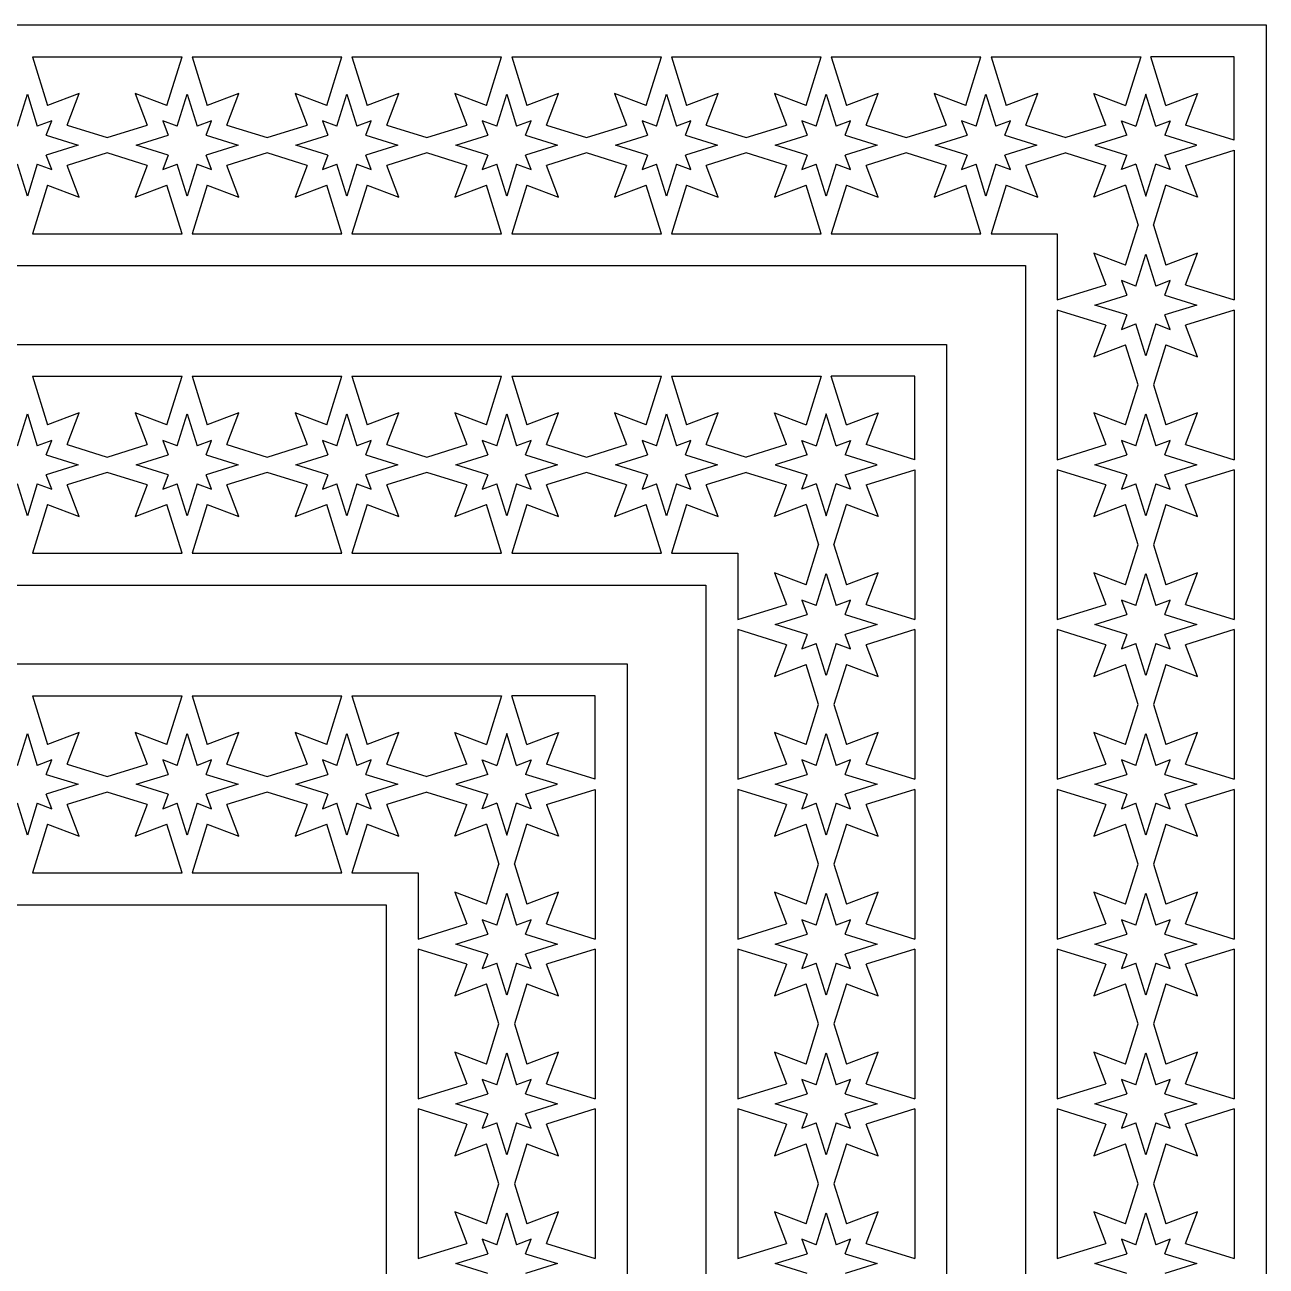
# Model space of a CAD drawing. Extents: x -8 to 147, y 554 to 709.
# Drawn here: x 69.7 to 147.4, y 631.3 to 709 of the extents above; entities that cross this region are included whole.
import ezdxf

# ---------------------------------------------------------------- set-up
doc = ezdxf.new("R2010")
doc.units = 0
doc.layers.get('0').update_dxf_attribs({"linetype": 'CONTINUOUS'})

msp = doc.modelspace()

# ---------------------------------------------------------------- linework, layer by layer
for p, q in [((-7.668801, 709.025433), (147.403357, 709.025433)), ((147.403352, 709.025433), (147.403357, 553.953285)), ((70.183435, 707.025433), (79.551121, 707.025433)), ((70.183435, 707.025433), (71.130433, 703.984019)), ((78.604123, 703.984019), (79.551121, 707.025433)), ((80.183435, 707.025433), (89.551121, 707.025434)), ((80.183435, 707.025433), (81.130433, 703.984019)), ((88.604123, 703.984019), (89.551121, 707.025434)), ((90.183435, 707.025434), (91.130433, 703.984019)), ((90.183435, 707.025434), (99.551121, 707.025434)), ((98.604123, 703.984019), (99.551121, 707.025434)), ((100.183435, 707.025433), (109.551121, 707.025433)), ((100.183435, 707.025433), (101.130433, 703.984019)), ((108.604123, 703.984019), (109.551121, 707.025433)), ((110.183435, 707.025433), (119.551121, 707.025433)), ((110.183435, 707.025433), (111.130433, 703.984019)), ((118.604123, 703.984019), (119.551121, 707.025433)), ((120.183435, 707.025433), (129.551121, 707.025434)), ((120.183435, 707.025433), (121.130433, 703.984019)), ((128.604123, 703.984019), (129.551121, 707.025434)), ((130.183435, 707.025434), (139.551121, 707.025434)), ((130.183435, 707.025434), (131.130433, 703.984019)), ((139.551121, 707.025433), (138.604123, 703.984019)), ((141.130433, 703.984019), (140.183435, 707.025433)), ((145.403353, 707.025433), (140.183435, 707.025433)), ((145.403353, 701.805516), (145.403353, 707.025433)), ((73.112979, 704.73506), (71.130433, 703.984019)), ((72.361938, 702.752514), (73.112979, 704.73506)), ((76.621577, 704.73506), (77.372618, 702.752514)), ((78.604123, 703.984019), (76.621577, 704.73506)), ((83.112979, 704.73506), (81.130433, 703.984019)), ((82.361938, 702.752514), (83.112979, 704.73506)), ((86.621577, 704.73506), (87.372618, 702.752514)), ((88.604123, 703.984019), (86.621577, 704.73506)), ((93.112979, 704.73506), (91.130433, 703.984019)), ((92.361938, 702.752514), (93.112979, 704.73506)), ((96.621577, 704.73506), (97.372618, 702.752514)), ((98.604123, 703.984019), (96.621577, 704.73506)), ((103.112979, 704.73506), (101.130433, 703.984019)), ((102.361938, 702.752514), (103.112979, 704.73506)), ((106.621577, 704.73506), (107.372618, 702.752514)), ((108.604123, 703.984019), (106.621577, 704.73506)), ((113.112979, 704.73506), (111.130433, 703.984019)), ((112.361938, 702.752514), (113.112979, 704.73506)), ((118.604123, 703.984019), (116.621577, 704.73506)), ((116.621577, 704.73506), (117.372618, 702.752514)), ((123.112979, 704.73506), (121.130433, 703.984019)), ((122.361938, 702.752514), (123.112979, 704.73506)), ((126.621577, 704.73506), (127.372618, 702.752514)), ((128.604123, 703.984019), (126.621577, 704.73506)), ((133.112979, 704.73506), (131.130433, 703.984019)), ((132.361938, 702.752514), (133.112979, 704.73506)), ((137.372618, 702.752514), (136.621577, 704.73506)), ((136.621577, 704.73506), (138.604123, 703.984019)), ((141.130433, 703.984019), (143.112979, 704.73506)), ((143.112979, 704.73506), (142.361938, 702.752514)), ((69.243141, 702.672592), (69.867278, 704.677094)), ((69.867278, 704.677094), (70.491415, 702.672592)), ((79.243141, 702.672592), (79.867278, 704.677094)), ((79.867278, 704.677094), (80.491415, 702.672592)), ((89.243141, 702.672592), (89.867278, 704.677094)), ((89.867278, 704.677094), (90.491415, 702.672592)), ((99.243141, 702.672592), (99.867278, 704.677094)), ((99.867278, 704.677094), (100.491415, 702.672592)), ((109.243141, 702.672592), (109.867278, 704.677094)), ((109.867278, 704.677094), (110.491415, 702.672592)), ((119.243141, 702.672592), (119.867278, 704.677094)), ((119.867278, 704.677094), (120.491415, 702.672592)), ((129.243141, 702.672592), (129.867278, 704.677094)), ((129.867278, 704.677094), (130.491415, 702.672592)), ((139.867278, 704.677094), (139.243141, 702.672592)), ((140.491415, 702.672592), (139.867278, 704.677094)), ((71.39148, 703.013561), (70.491415, 702.672592)), ((71.050512, 702.113496), (71.39148, 703.013561)), ((72.361938, 702.752514), (74.867278, 701.972432)), ((74.867278, 701.972432), (77.372618, 702.752514)), ((79.243141, 702.672592), (78.343076, 703.013561)), ((78.343076, 703.013561), (78.684045, 702.113496)), ((81.39148, 703.013561), (80.491415, 702.672592)), ((81.050512, 702.113496), (81.39148, 703.013561)), ((82.361938, 702.752514), (84.867278, 701.972432)), ((84.867278, 701.972432), (87.372618, 702.752514)), ((89.243141, 702.672592), (88.343076, 703.013561)), ((88.343076, 703.013561), (88.684045, 702.113496)), ((91.39148, 703.013561), (90.491415, 702.672592)), ((91.050512, 702.113496), (91.39148, 703.013561)), ((92.361938, 702.752514), (94.867278, 701.972432)), ((94.867278, 701.972432), (97.372618, 702.752514)), ((98.343076, 703.013561), (98.684045, 702.113496)), ((99.243141, 702.672592), (98.343076, 703.013561)), ((101.39148, 703.013561), (100.491415, 702.672592)), ((101.050512, 702.113496), (101.39148, 703.013561)), ((102.361938, 702.752514), (104.867278, 701.972432)), ((104.867278, 701.972432), (107.372618, 702.752514)), ((109.243141, 702.672592), (108.343076, 703.013561)), ((108.343076, 703.013561), (108.684045, 702.113496)), ((111.39148, 703.013561), (110.491415, 702.672592)), ((111.050512, 702.113496), (111.39148, 703.013561)), ((112.361938, 702.752514), (114.867278, 701.972432)), ((114.867278, 701.972432), (117.372618, 702.752514)), ((118.343076, 703.013561), (118.684045, 702.113496)), ((119.243141, 702.672592), (118.343076, 703.013561)), ((121.39148, 703.013561), (120.491415, 702.672592)), ((121.050512, 702.113496), (121.39148, 703.013561)), ((122.361938, 702.752514), (124.867278, 701.972432)), ((124.867278, 701.972432), (127.372618, 702.752514)), ((128.343076, 703.013561), (128.684045, 702.113496)), ((129.243141, 702.672592), (128.343076, 703.013561)), ((131.39148, 703.013561), (130.491415, 702.672592)), ((131.050512, 702.113496), (131.39148, 703.013561)), ((132.361938, 702.752514), (134.867278, 701.972432)), ((137.372618, 702.752514), (134.867278, 701.972432)), ((138.684045, 702.113496), (138.343076, 703.013561)), ((138.343076, 703.013561), (139.243141, 702.672592)), ((140.491415, 702.672592), (141.39148, 703.013561)), ((141.39148, 703.013561), (141.050512, 702.113496)), ((145.403353, 701.805516), (142.361938, 702.752514)), ((71.050512, 702.113496), (73.055013, 701.489359)), ((76.679543, 701.489359), (78.684045, 702.113496)), ((81.050512, 702.113496), (83.055013, 701.489359)), ((86.679543, 701.489359), (88.684045, 702.113496)), ((91.050512, 702.113496), (93.055013, 701.489359)), ((96.679543, 701.489359), (98.684045, 702.113496)), ((101.050512, 702.113496), (103.055013, 701.489359)), ((106.679543, 701.489359), (108.684045, 702.113496)), ((111.050512, 702.113496), (113.055013, 701.489359)), ((116.679543, 701.489359), (118.684045, 702.113496)), ((121.050512, 702.113496), (123.055013, 701.489359)), ((126.679543, 701.489359), (128.684045, 702.113496)), ((131.050512, 702.113496), (133.055013, 701.489359)), ((138.684045, 702.113496), (136.679543, 701.489359)), ((143.055013, 701.489359), (141.050512, 702.113496)), ((73.055013, 701.489359), (71.050512, 700.865222)), ((71.39148, 699.965157), (71.050512, 700.865222)), ((74.867278, 701.006286), (72.361938, 700.226204)), ((77.372618, 700.226204), (74.867278, 701.006286)), ((78.684045, 700.865222), (76.679543, 701.489359)), ((78.684045, 700.865222), (78.343076, 699.965157)), ((83.055013, 701.489359), (81.050512, 700.865222)), ((81.39148, 699.965157), (81.050512, 700.865222)), ((84.867278, 701.006286), (82.361938, 700.226204)), ((87.372618, 700.226204), (84.867278, 701.006286)), ((88.684045, 700.865222), (86.679543, 701.489359)), ((88.684045, 700.865222), (88.343076, 699.965157)), ((93.055013, 701.489359), (91.050512, 700.865222)), ((91.39148, 699.965157), (91.050512, 700.865222)), ((94.867278, 701.006286), (92.361938, 700.226204)), ((97.372618, 700.226204), (94.867278, 701.006286)), ((98.684045, 700.865222), (96.679543, 701.489359)), ((98.684045, 700.865222), (98.343076, 699.965157)), ((103.055013, 701.489359), (101.050512, 700.865222)), ((101.39148, 699.965157), (101.050512, 700.865222)), ((104.867278, 701.006286), (102.361938, 700.226204)), ((107.372618, 700.226204), (104.867278, 701.006286)), ((108.684045, 700.865222), (106.679543, 701.489359)), ((108.684045, 700.865222), (108.343076, 699.965157)), ((113.055013, 701.489359), (111.050512, 700.865222)), ((111.39148, 699.965157), (111.050512, 700.865222)), ((114.867278, 701.006286), (112.361938, 700.226204)), ((117.372618, 700.226204), (114.867278, 701.006286)), ((118.684045, 700.865222), (116.679543, 701.489359)), ((118.684045, 700.865222), (118.343076, 699.965157)), ((123.055013, 701.489359), (121.050512, 700.865222)), ((121.39148, 699.965157), (121.050512, 700.865222)), ((124.867278, 701.006286), (122.361938, 700.226204)), ((127.372618, 700.226204), (124.867278, 701.006286)), ((128.684045, 700.865222), (126.679543, 701.489359)), ((128.684045, 700.865222), (128.343076, 699.965157)), ((133.055013, 701.489359), (131.050512, 700.865222)), ((131.39148, 699.965157), (131.050512, 700.865222)), ((134.867278, 701.006286), (132.361938, 700.226204)), ((134.867278, 701.006286), (137.372618, 700.226204)), ((136.679543, 701.489359), (138.684045, 700.865222)), ((138.343076, 699.965157), (138.684045, 700.865222)), ((141.050512, 700.865222), (143.055013, 701.489359)), ((141.050512, 700.865222), (141.39148, 699.965157)), ((142.361938, 700.226204), (145.403353, 701.173202)), ((145.403352, 701.173202), (145.403352, 691.805516)), ((69.867278, 698.301624), (69.243141, 700.306125)), ((70.491415, 700.306125), (69.867278, 698.301624)), ((70.491415, 700.306125), (71.39148, 699.965157)), ((73.112979, 698.243658), (72.361938, 700.226204)), ((77.372618, 700.226204), (76.621577, 698.243658)), ((78.343076, 699.965157), (79.243141, 700.306125)), ((79.867278, 698.301624), (79.243141, 700.306125)), ((80.491415, 700.306125), (79.867278, 698.301624)), ((80.491415, 700.306125), (81.39148, 699.965157)), ((83.112979, 698.243658), (82.361938, 700.226204)), ((87.372618, 700.226204), (86.621577, 698.243658)), ((88.343076, 699.965157), (89.243141, 700.306125)), ((89.867278, 698.301624), (89.243141, 700.306125)), ((90.491415, 700.306125), (89.867278, 698.301624)), ((90.491415, 700.306125), (91.39148, 699.965157)), ((93.112979, 698.243658), (92.361938, 700.226204)), ((97.372618, 700.226204), (96.621577, 698.243658)), ((98.343076, 699.965157), (99.243141, 700.306125)), ((99.867278, 698.301624), (99.243141, 700.306125)), ((100.491415, 700.306125), (99.867278, 698.301624)), ((100.491415, 700.306125), (101.39148, 699.965157)), ((103.112979, 698.243658), (102.361938, 700.226204)), ((107.372618, 700.226204), (106.621577, 698.243658)), ((108.343076, 699.965157), (109.243141, 700.306125)), ((109.867278, 698.301624), (109.243141, 700.306125)), ((110.491415, 700.306125), (109.867278, 698.301624)), ((110.491415, 700.306125), (111.39148, 699.965157)), ((113.112979, 698.243658), (112.361938, 700.226204)), ((117.372618, 700.226204), (116.621577, 698.243658)), ((118.343076, 699.965157), (119.243141, 700.306125)), ((119.867278, 698.301624), (119.243141, 700.306125)), ((120.491415, 700.306125), (119.867278, 698.301624)), ((120.491415, 700.306125), (121.39148, 699.965157)), ((123.112979, 698.243658), (122.361938, 700.226204)), ((127.372618, 700.226204), (126.621577, 698.243658)), ((128.343076, 699.965157), (129.243141, 700.306125)), ((129.867278, 698.301624), (129.243141, 700.306125)), ((130.491415, 700.306125), (129.867278, 698.301624)), ((130.491415, 700.306125), (131.39148, 699.965157)), ((133.112979, 698.243658), (132.361938, 700.226204)), ((136.621577, 698.243658), (137.372618, 700.226204)), ((139.243141, 700.306125), (138.343076, 699.965157)), ((139.243141, 700.306125), (139.867278, 698.301624)), ((139.867278, 698.301624), (140.491415, 700.306125)), ((141.39148, 699.965157), (140.491415, 700.306125)), ((142.361938, 700.226204), (143.112979, 698.243658)), ((71.130433, 698.994699), (70.183435, 695.953285)), ((71.130433, 698.994699), (73.112979, 698.243658)), ((76.621577, 698.243658), (78.604123, 698.994699)), ((79.551121, 695.953286), (78.604123, 698.994699)), ((81.130433, 698.994699), (80.183435, 695.953286)), ((81.130433, 698.994699), (83.112979, 698.243658)), ((86.621577, 698.243658), (88.604123, 698.994699)), ((89.551121, 695.953286), (88.604123, 698.994699)), ((91.130433, 698.994699), (90.183436, 695.953286)), ((91.130433, 698.994699), (93.112979, 698.243658)), ((96.621577, 698.243658), (98.604123, 698.994699)), ((99.55112, 695.953286), (98.604123, 698.994699)), ((101.130433, 698.994699), (100.183435, 695.953285)), ((101.130433, 698.994699), (103.112979, 698.243658)), ((106.621577, 698.243658), (108.604123, 698.994699)), ((109.551121, 695.953285), (108.604123, 698.994699)), ((111.130433, 698.994699), (110.183435, 695.953285)), ((111.130433, 698.994699), (113.112979, 698.243658)), ((116.621577, 698.243658), (118.604123, 698.994699)), ((119.551121, 695.953286), (118.604123, 698.994699)), ((121.130433, 698.994699), (120.183435, 695.953286)), ((121.130433, 698.994699), (123.112979, 698.243658)), ((126.621577, 698.243658), (128.604123, 698.994699)), ((129.551121, 695.953286), (128.604123, 698.994699)), ((131.130433, 698.994699), (130.183435, 695.953286)), ((131.130433, 698.994699), (133.112979, 698.243658)), ((138.604123, 698.994699), (136.621577, 698.243658)), ((138.604123, 698.994699), (139.384205, 696.489359)), ((140.350351, 696.489359), (141.130433, 698.994699)), ((143.112979, 698.243658), (141.130433, 698.994699)), ((138.604123, 693.984019), (139.384205, 696.489359)), ((140.350351, 696.489359), (141.130433, 693.984019)), ((70.183435, 695.953285), (79.551121, 695.953286)), ((80.183435, 695.953286), (89.551121, 695.953286)), ((90.183436, 695.953286), (99.55112, 695.953286)), ((100.183435, 695.953285), (109.551121, 695.953285)), ((110.183435, 695.953285), (119.551121, 695.953286)), ((120.183435, 695.953286), (129.551121, 695.953286)), ((130.183436, 695.953286), (134.331205, 695.953286)), ((134.331204, 695.953286), (134.331205, 691.805516)), ((138.604123, 693.984019), (136.621577, 694.73506)), ((136.621577, 694.73506), (137.372618, 692.752514)), ((139.243141, 692.672592), (139.867278, 694.677094)), ((139.867278, 694.677094), (140.491415, 692.672592)), ((143.112979, 694.73506), (141.130433, 693.984019)), ((142.361938, 692.752514), (143.112979, 694.73506)), ((7.403347, 693.953285), (132.331209, 693.953285)), ((132.331205, 693.953285), (132.331209, 569.025432)), ((134.331205, 691.805516), (137.372618, 692.752514)), ((138.343076, 693.013561), (138.684045, 692.113496)), ((139.243141, 692.672592), (138.343076, 693.013561)), ((141.39148, 693.013561), (140.491415, 692.672592)), ((141.050512, 692.113496), (141.39148, 693.013561)), ((142.361938, 692.752514), (145.403352, 691.805516)), ((136.679543, 691.489359), (138.684045, 692.113496)), ((138.684045, 690.865222), (136.679543, 691.489359)), ((141.050512, 692.113496), (143.055013, 691.489359)), ((143.055013, 691.489359), (141.050512, 690.865222)), ((134.331205, 691.173202), (134.331205, 681.805516)), ((137.372618, 690.226204), (134.331205, 691.173202)), ((138.684045, 690.865222), (138.343076, 689.965157)), ((141.39148, 689.965157), (141.050512, 690.865222)), ((145.403353, 691.173202), (142.361938, 690.226204)), ((145.403353, 691.173202), (145.403353, 681.805516)), ((137.372618, 690.226204), (136.621577, 688.243658)), ((138.343076, 689.965157), (139.243141, 690.306125)), ((139.867278, 688.301624), (139.243141, 690.306125)), ((140.491415, 690.306125), (139.867278, 688.301624)), ((140.491415, 690.306125), (141.39148, 689.965157)), ((143.112979, 688.243658), (142.361938, 690.226204)), ((12.331199, 689.025433), (127.403358, 689.025433)), ((127.403358, 689.025433), (127.403358, 573.953285)), ((136.621577, 688.243658), (138.604123, 688.994699)), ((139.384205, 686.489359), (138.604123, 688.994699)), ((141.130433, 688.994699), (140.350351, 686.489359)), ((141.130433, 688.994699), (143.112979, 688.243658)), ((70.183435, 687.025433), (79.551121, 687.025434)), ((70.183435, 687.025433), (71.130433, 683.984019)), ((78.604123, 683.984019), (79.551121, 687.025434)), ((80.183436, 687.025433), (89.551121, 687.025433)), ((80.183436, 687.025433), (81.130433, 683.984019)), ((88.604123, 683.984019), (89.551121, 687.025433)), ((90.183435, 687.025433), (99.551121, 687.025433)), ((90.183435, 687.025433), (91.130433, 683.984019)), ((98.604123, 683.984019), (99.551121, 687.025433)), ((100.183435, 687.025433), (109.551121, 687.025434)), ((100.183435, 687.025433), (101.130433, 683.984019)), ((108.604123, 683.984019), (109.551121, 687.025434)), ((110.183435, 687.025434), (119.551121, 687.025434)), ((110.183435, 687.025434), (111.130433, 683.984019)), ((119.551121, 687.025433), (118.604123, 683.984019)), ((125.403353, 687.025433), (120.183435, 687.025433)), ((121.130433, 683.984019), (120.183435, 687.025433)), ((125.403353, 681.805516), (125.403353, 687.025433)), ((138.604123, 683.984019), (139.384205, 686.489359)), ((140.350351, 686.489359), (141.130433, 683.984019)), ((69.243141, 682.672592), (69.867278, 684.677094)), ((69.867278, 684.677094), (70.491415, 682.672592)), ((73.112979, 684.73506), (71.130433, 683.984019)), ((72.361939, 682.752514), (73.112979, 684.73506)), ((78.604123, 683.984019), (76.621577, 684.73506)), ((76.621577, 684.73506), (77.372618, 682.752514)), ((79.243141, 682.672592), (79.867278, 684.677094)), ((79.867278, 684.677094), (80.491415, 682.672592)), ((83.112979, 684.73506), (81.130433, 683.984019)), ((82.361939, 682.752514), (83.112979, 684.73506)), ((88.604123, 683.984019), (86.621577, 684.73506)), ((86.621577, 684.73506), (87.372618, 682.752514)), ((89.243141, 682.672592), (89.867278, 684.677094)), ((89.867278, 684.677094), (90.491415, 682.672592)), ((93.112979, 684.73506), (91.130433, 683.984019)), ((92.361939, 682.752514), (93.112979, 684.73506)), ((98.604123, 683.984019), (96.621577, 684.73506)), ((96.621577, 684.73506), (97.372618, 682.752514)), ((99.243141, 682.672592), (99.867278, 684.677094)), ((99.867278, 684.677094), (100.491415, 682.672592)), ((103.112979, 684.73506), (101.130433, 683.984019)), ((102.361939, 682.752514), (103.112979, 684.73506)), ((108.604123, 683.984019), (106.621577, 684.73506)), ((106.621577, 684.73506), (107.372618, 682.752514)), ((109.243141, 682.672592), (109.867278, 684.677094)), ((109.867278, 684.677094), (110.491415, 682.672592)), ((113.112979, 684.73506), (111.130433, 683.984019)), ((112.361939, 682.752514), (113.112979, 684.73506)), ((116.621577, 684.73506), (118.604123, 683.984019)), ((117.372618, 682.752514), (116.621577, 684.73506)), ((119.867278, 684.677094), (119.243141, 682.672592)), ((120.491415, 682.672592), (119.867278, 684.677094)), ((121.130433, 683.984019), (123.112979, 684.73506)), ((123.112979, 684.73506), (122.361939, 682.752514)), ((138.604123, 683.984019), (136.621577, 684.73506)), ((136.621577, 684.73506), (137.372618, 682.752514)), ((139.243141, 682.672592), (139.867278, 684.677094)), ((139.867278, 684.677094), (140.491415, 682.672592)), ((143.112979, 684.73506), (141.130433, 683.984019)), ((142.361938, 682.752514), (143.112979, 684.73506)), ((71.39148, 683.013561), (70.491415, 682.672592)), ((71.050512, 682.113496), (71.39148, 683.013561)), ((79.243141, 682.672592), (78.343077, 683.013561)), ((78.343077, 683.013561), (78.684045, 682.113496)), ((81.39148, 683.013561), (80.491415, 682.672592)), ((81.050512, 682.113496), (81.39148, 683.013561)), ((88.343077, 683.013561), (88.684045, 682.113496)), ((89.243141, 682.672592), (88.343077, 683.013561)), ((91.39148, 683.013561), (90.491415, 682.672592)), ((91.050512, 682.113496), (91.39148, 683.013561)), ((99.243141, 682.672592), (98.343077, 683.013561)), ((98.343077, 683.013561), (98.684045, 682.113496)), ((101.39148, 683.013561), (100.491415, 682.672592)), ((101.050512, 682.113496), (101.39148, 683.013561)), ((109.243141, 682.672592), (108.343077, 683.013561)), ((108.343077, 683.013561), (108.684045, 682.113496)), ((111.39148, 683.013561), (110.491415, 682.672592)), ((111.050512, 682.113496), (111.39148, 683.013561)), ((118.343077, 683.013561), (119.243141, 682.672592)), ((118.684045, 682.113496), (118.343077, 683.013561)), ((120.491415, 682.672592), (121.39148, 683.013561)), ((121.39148, 683.013561), (121.050512, 682.113496)), ((138.343076, 683.013561), (138.684045, 682.113496)), ((139.243141, 682.672592), (138.343076, 683.013561)), ((141.39148, 683.013561), (140.491415, 682.672592)), ((141.050512, 682.113496), (141.39148, 683.013561)), ((72.361939, 682.752514), (74.867278, 681.972432)), ((74.867278, 681.972432), (77.372618, 682.752514)), ((82.361939, 682.752514), (84.867278, 681.972432)), ((84.867278, 681.972432), (87.372618, 682.752514)), ((92.361939, 682.752514), (94.867278, 681.972432)), ((94.867278, 681.972432), (97.372618, 682.752514)), ((102.361939, 682.752514), (104.867278, 681.972432)), ((104.867278, 681.972432), (107.372618, 682.752514)), ((112.361939, 682.752514), (114.867278, 681.972432)), ((117.372618, 682.752514), (114.867278, 681.972432)), ((125.403353, 681.805516), (122.361939, 682.752514)), ((134.331205, 681.805516), (137.372618, 682.752514)), ((142.361938, 682.752514), (145.403353, 681.805516)), ((71.050512, 682.113496), (73.055014, 681.489359)), ((73.055014, 681.489359), (71.050512, 680.865222)), ((76.679543, 681.489359), (78.684045, 682.113496)), ((78.684045, 680.865222), (76.679543, 681.489359)), ((81.050512, 682.113496), (83.055014, 681.489359)), ((83.055014, 681.489359), (81.050512, 680.865222)), ((86.679543, 681.489359), (88.684045, 682.113496)), ((88.684045, 680.865222), (86.679543, 681.489359)), ((91.050512, 682.113496), (93.055014, 681.489359)), ((93.055014, 681.489359), (91.050512, 680.865222)), ((96.679543, 681.489359), (98.684045, 682.113496)), ((98.684045, 680.865222), (96.679543, 681.489359)), ((101.050512, 682.113496), (103.055014, 681.489359)), ((103.055014, 681.489359), (101.050512, 680.865222)), ((106.679543, 681.489359), (108.684045, 682.113496)), ((108.684045, 680.865222), (106.679543, 681.489359)), ((111.050512, 682.113496), (113.055014, 681.489359)), ((113.055014, 681.489359), (111.050512, 680.865222)), ((118.684045, 682.113496), (116.679543, 681.489359)), ((116.679543, 681.489359), (118.684045, 680.865222)), ((123.055014, 681.489359), (121.050512, 682.113496)), ((121.050512, 680.865222), (123.055014, 681.489359)), ((136.679543, 681.489359), (138.684045, 682.113496)), ((138.684045, 680.865222), (136.679543, 681.489359)), ((141.050512, 682.113496), (143.055013, 681.489359)), ((143.055013, 681.489359), (141.050512, 680.865222)), ((71.39148, 679.965157), (71.050512, 680.865222)), ((74.867278, 681.006286), (72.361939, 680.226204)), ((77.372618, 680.226204), (74.867278, 681.006286)), ((78.684045, 680.865222), (78.343077, 679.965157)), ((81.39148, 679.965157), (81.050512, 680.865222)), ((84.867278, 681.006286), (82.361939, 680.226204)), ((87.372618, 680.226204), (84.867278, 681.006286)), ((88.684045, 680.865222), (88.343077, 679.965157)), ((91.39148, 679.965157), (91.050512, 680.865222)), ((94.867278, 681.006286), (92.361939, 680.226204)), ((97.372618, 680.226204), (94.867278, 681.006286)), ((98.684045, 680.865222), (98.343077, 679.965157)), ((101.39148, 679.965157), (101.050512, 680.865222)), ((104.867278, 681.006286), (102.361939, 680.226204)), ((107.372618, 680.226204), (104.867278, 681.006286)), ((108.684045, 680.865222), (108.343077, 679.965157)), ((111.39148, 679.965157), (111.050512, 680.865222)), ((114.867278, 681.006286), (112.361939, 680.226204)), ((114.867278, 681.006286), (117.372618, 680.226204)), ((118.343077, 679.965157), (118.684045, 680.865222)), ((121.050512, 680.865222), (121.39148, 679.965157)), ((122.361939, 680.226204), (125.403353, 681.173202)), ((125.403352, 681.173202), (125.403353, 671.805516)), ((134.331205, 681.173201), (134.331205, 671.805517)), ((137.372618, 680.226204), (134.331205, 681.173201)), ((138.684045, 680.865222), (138.343076, 679.965157)), ((141.39148, 679.965157), (141.050512, 680.865222)), ((145.403353, 681.173202), (142.361938, 680.226204)), ((145.403353, 681.173202), (145.403353, 671.805516)), ((69.867278, 678.301624), (69.243141, 680.306125)), ((70.491415, 680.306125), (69.867278, 678.301624)), ((70.491415, 680.306125), (71.39148, 679.965157)), ((73.112979, 678.243658), (72.361939, 680.226204)), ((77.372618, 680.226204), (76.621577, 678.243658)), ((78.343077, 679.965157), (79.243141, 680.306125)), ((79.867278, 678.301624), (79.243141, 680.306125)), ((80.491415, 680.306125), (79.867278, 678.301624)), ((80.491415, 680.306125), (81.39148, 679.965157)), ((83.112979, 678.243658), (82.361939, 680.226204)), ((87.372618, 680.226204), (86.621577, 678.243658)), ((88.343077, 679.965157), (89.243141, 680.306125)), ((89.867278, 678.301624), (89.243141, 680.306125)), ((90.491415, 680.306125), (89.867278, 678.301624)), ((90.491415, 680.306125), (91.39148, 679.965157)), ((93.112979, 678.243658), (92.361939, 680.226204)), ((97.372618, 680.226204), (96.621577, 678.243658)), ((98.343077, 679.965157), (99.243141, 680.306125)), ((99.867278, 678.301624), (99.243141, 680.306125)), ((100.491415, 680.306125), (99.867278, 678.301624)), ((100.491415, 680.306125), (101.39148, 679.965157)), ((103.112979, 678.243658), (102.361939, 680.226204)), ((107.372618, 680.226204), (106.621577, 678.243658)), ((108.343077, 679.965157), (109.243141, 680.306125)), ((109.867278, 678.301624), (109.243141, 680.306125)), ((110.491415, 680.306125), (109.867278, 678.301624)), ((110.491415, 680.306125), (111.39148, 679.965157)), ((113.112979, 678.243658), (112.361939, 680.226204)), ((116.621577, 678.243658), (117.372618, 680.226204)), ((119.243141, 680.306125), (118.343077, 679.965157)), ((119.243141, 680.306125), (119.867278, 678.301624)), ((119.867278, 678.301624), (120.491415, 680.306125)), ((121.39148, 679.965157), (120.491415, 680.306125)), ((122.361939, 680.226204), (123.112979, 678.243658)), ((137.372618, 680.226204), (136.621577, 678.243658)), ((138.343076, 679.965157), (139.243141, 680.306125)), ((139.867278, 678.301624), (139.243141, 680.306125)), ((140.491415, 680.306125), (139.867278, 678.301624)), ((140.491415, 680.306125), (141.39148, 679.965157)), ((143.112979, 678.243658), (142.361938, 680.226204)), ((71.130433, 678.994699), (70.183436, 675.953286)), ((71.130433, 678.994699), (73.112979, 678.243658)), ((76.621577, 678.243658), (78.604123, 678.994699)), ((79.551121, 675.953286), (78.604123, 678.994699)), ((81.130433, 678.994699), (80.183435, 675.953285)), ((81.130433, 678.994699), (83.112979, 678.243658)), ((86.621577, 678.243658), (88.604123, 678.994699)), ((89.551121, 675.953285), (88.604123, 678.994699)), ((91.130433, 678.994699), (90.183436, 675.953285)), ((91.130433, 678.994699), (93.112979, 678.243658)), ((96.621577, 678.243658), (98.604123, 678.994699)), ((99.551121, 675.953285), (98.604123, 678.994699)), ((101.130433, 678.994699), (100.183436, 675.953286)), ((101.130433, 678.994699), (103.112979, 678.243658)), ((106.621577, 678.243658), (108.604123, 678.994699)), ((109.551121, 675.953286), (108.604123, 678.994699)), ((111.130433, 678.994699), (110.183436, 675.953286)), ((111.130433, 678.994699), (113.112979, 678.243658)), ((118.604123, 678.994699), (116.621577, 678.243658)), ((118.604123, 678.994699), (119.384205, 676.489359)), ((120.350352, 676.489359), (121.130433, 678.994699)), ((123.112979, 678.243658), (121.130433, 678.994699)), ((136.621577, 678.243658), (138.604123, 678.994699)), ((139.384205, 676.489359), (138.604123, 678.994699)), ((141.130433, 678.994699), (140.350351, 676.489359)), ((141.130433, 678.994699), (143.112979, 678.243658)), ((70.183436, 675.953286), (79.551121, 675.953286)), ((80.183435, 675.953285), (89.551121, 675.953285)), ((90.183436, 675.953285), (99.551121, 675.953285)), ((100.183436, 675.953286), (109.551121, 675.953286)), ((110.183436, 675.953286), (114.331205, 675.953286)), ((114.331205, 675.953286), (114.331205, 671.805516)), ((118.604123, 673.984019), (119.384205, 676.489359)), ((120.350352, 676.489359), (121.130433, 673.984019)), ((138.604123, 673.984019), (139.384205, 676.489359)), ((140.350351, 676.489359), (141.130433, 673.984019)), ((116.621577, 674.73506), (117.372618, 672.752514)), ((118.604123, 673.984019), (116.621577, 674.73506)), ((119.243141, 672.672592), (119.867278, 674.677094)), ((119.867278, 674.677094), (120.491415, 672.672592)), ((123.112979, 674.73506), (121.130433, 673.984019)), ((122.361939, 672.752514), (123.112979, 674.73506)), ((138.604123, 673.984019), (136.621577, 674.73506)), ((136.621577, 674.73506), (137.372618, 672.752514)), ((139.243141, 672.672592), (139.867278, 674.677094)), ((139.867278, 674.677094), (140.491415, 672.672592)), ((143.112979, 674.73506), (141.130433, 673.984019)), ((142.361938, 672.752514), (143.112979, 674.73506)), ((27.403347, 673.953285), (112.331209, 673.953285)), ((112.331209, 673.953285), (112.331209, 589.025432)), ((119.243141, 672.672592), (118.343077, 673.013561)), ((118.343077, 673.013561), (118.684045, 672.113496)), ((121.39148, 673.013561), (120.491415, 672.672592)), ((121.050512, 672.113496), (121.39148, 673.013561)), ((139.243141, 672.672592), (138.343076, 673.013561)), ((138.343076, 673.013561), (138.684045, 672.113496)), ((141.39148, 673.013561), (140.491415, 672.672592)), ((141.050512, 672.113496), (141.39148, 673.013561)), ((114.331205, 671.805516), (117.372618, 672.752514)), ((116.679543, 671.489359), (118.684045, 672.113496)), ((121.050512, 672.113496), (123.055014, 671.489359)), ((122.361939, 672.752514), (125.403353, 671.805516)), ((134.331205, 671.805517), (137.372618, 672.752514)), ((136.679543, 671.489359), (138.684045, 672.113496)), ((141.050512, 672.113496), (143.055013, 671.489359)), ((142.361938, 672.752514), (145.403353, 671.805516)), ((118.684045, 670.865222), (116.679543, 671.489359)), ((123.055014, 671.489359), (121.050512, 670.865222)), ((138.684045, 670.865222), (136.679543, 671.489359)), ((143.055013, 671.489359), (141.050512, 670.865222)), ((114.331205, 671.173202), (114.331205, 661.805516)), ((117.372618, 670.226204), (114.331205, 671.173202)), ((118.684045, 670.865222), (118.343077, 669.965157)), ((121.39148, 669.965157), (121.050512, 670.865222)), ((125.403353, 671.173202), (122.361939, 670.226204)), ((125.403353, 671.173202), (125.403353, 661.805516)), ((137.372618, 670.226204), (134.331204, 671.173202)), ((134.331204, 671.173202), (134.331204, 661.805516)), ((138.684045, 670.865222), (138.343076, 669.965157)), ((141.39148, 669.965157), (141.050512, 670.865222)), ((145.403352, 671.173202), (142.361938, 670.226204)), ((145.403352, 671.173202), (145.403352, 661.805516)), ((117.372618, 670.226204), (116.621577, 668.243658)), ((118.343077, 669.965157), (119.243141, 670.306125)), ((119.867278, 668.301624), (119.243141, 670.306125)), ((120.491415, 670.306125), (119.867278, 668.301624)), ((120.491415, 670.306125), (121.39148, 669.965157)), ((123.112979, 668.243658), (122.361939, 670.226204)), ((137.372618, 670.226204), (136.621577, 668.243658)), ((138.343076, 669.965157), (139.243141, 670.306125)), ((139.867278, 668.301624), (139.243141, 670.306125)), ((140.491415, 670.306125), (139.867278, 668.301624)), ((140.491415, 670.306125), (141.39148, 669.965157)), ((143.112979, 668.243658), (142.361938, 670.226204)), ((32.331199, 669.025433), (107.403357, 669.025433)), ((107.403357, 669.025433), (107.403357, 593.953285)), ((116.621577, 668.243658), (118.604123, 668.994699)), ((119.384205, 666.489359), (118.604123, 668.994699)), ((121.130433, 668.994699), (120.350352, 666.489359)), ((121.130433, 668.994699), (123.112979, 668.243658)), ((136.621577, 668.243658), (138.604123, 668.994699)), ((139.384205, 666.489359), (138.604123, 668.994699)), ((141.130433, 668.994699), (140.350351, 666.489359)), ((141.130433, 668.994699), (143.112979, 668.243658)), ((70.183435, 667.025433), (79.551121, 667.025433)), ((70.183435, 667.025433), (71.130433, 663.984019)), ((78.604123, 663.984019), (79.551121, 667.025433)), ((80.183435, 667.025433), (89.551121, 667.025434)), ((80.183435, 667.025433), (81.130433, 663.984019)), ((88.604123, 663.984019), (89.551121, 667.025434)), ((90.183435, 667.025434), (99.551121, 667.025434)), ((90.183435, 667.025434), (91.130433, 663.984019)), ((99.551121, 667.025433), (98.604123, 663.984019)), ((105.403353, 667.025433), (100.183435, 667.025433)), ((101.130433, 663.984019), (100.183435, 667.025433)), ((105.403353, 661.805516), (105.403353, 667.025433)), ((118.604123, 663.984019), (119.384205, 666.489359)), ((120.350352, 666.489359), (121.130433, 663.984019)), ((138.604123, 663.984019), (139.384205, 666.489359)), ((140.350351, 666.489359), (141.130433, 663.984019)), ((69.243141, 662.672592), (69.867278, 664.677094)), ((69.867278, 664.677094), (70.491415, 662.672592)), ((73.112979, 664.73506), (71.130433, 663.984019)), ((72.361938, 662.752514), (73.112979, 664.73506)), ((78.604123, 663.984019), (76.621577, 664.73506)), ((76.621577, 664.73506), (77.372618, 662.752514)), ((79.243141, 662.672592), (79.867278, 664.677094)), ((79.867278, 664.677094), (80.491415, 662.672592)), ((83.112979, 664.73506), (81.130433, 663.984019)), ((82.361938, 662.752514), (83.112979, 664.73506)), ((88.604123, 663.984019), (86.621577, 664.73506)), ((86.621577, 664.73506), (87.372618, 662.752514)), ((89.243141, 662.672592), (89.867278, 664.677094)), ((89.867278, 664.677094), (90.491415, 662.672592)), ((93.112979, 664.73506), (91.130433, 663.984019)), ((92.361938, 662.752514), (93.112979, 664.73506)), ((96.621577, 664.73506), (98.604123, 663.984019)), ((97.372618, 662.752514), (96.621577, 664.73506)), ((99.867278, 664.677094), (99.243141, 662.672592)), ((100.491415, 662.672592), (99.867278, 664.677094)), ((101.130433, 663.984019), (103.112979, 664.73506)), ((103.112979, 664.73506), (102.361938, 662.752514)), ((116.621577, 664.73506), (117.372618, 662.752514)), ((118.604123, 663.984019), (116.621577, 664.73506)), ((119.243141, 662.672592), (119.867278, 664.677094)), ((119.867278, 664.677094), (120.491415, 662.672592)), ((123.112979, 664.73506), (121.130433, 663.984019)), ((122.361939, 662.752514), (123.112979, 664.73506)), ((138.604123, 663.984019), (136.621577, 664.73506)), ((136.621577, 664.73506), (137.372618, 662.752514)), ((139.243141, 662.672592), (139.867278, 664.677094)), ((139.867278, 664.677094), (140.491415, 662.672592)), ((143.112979, 664.73506), (141.130433, 663.984019)), ((142.361938, 662.752514), (143.112979, 664.73506)), ((71.39148, 663.013561), (70.491415, 662.672592)), ((71.050512, 662.113496), (71.39148, 663.013561)), ((72.361938, 662.752514), (74.867278, 661.972432)), ((74.867278, 661.972432), (77.372618, 662.752514)), ((79.243141, 662.672592), (78.343076, 663.013561)), ((78.343076, 663.013561), (78.684045, 662.113496)), ((81.39148, 663.013561), (80.491415, 662.672592)), ((81.050512, 662.113496), (81.39148, 663.013561)), ((82.361938, 662.752514), (84.867278, 661.972432)), ((84.867278, 661.972432), (87.372618, 662.752514)), ((89.243141, 662.672592), (88.343076, 663.013561)), ((88.343076, 663.013561), (88.684045, 662.113496)), ((91.39148, 663.013561), (90.491415, 662.672592)), ((91.050512, 662.113496), (91.39148, 663.013561)), ((92.361938, 662.752514), (94.867278, 661.972432)), ((97.372618, 662.752514), (94.867278, 661.972432)), ((98.684045, 662.113496), (98.343076, 663.013561)), ((98.343076, 663.013561), (99.243141, 662.672592)), ((100.491415, 662.672592), (101.39148, 663.013561)), ((101.39148, 663.013561), (101.050512, 662.113496)), ((105.403353, 661.805516), (102.361938, 662.752514)), ((114.331205, 661.805516), (117.372618, 662.752514)), ((119.243141, 662.672592), (118.343077, 663.013561)), ((118.343077, 663.013561), (118.684045, 662.113496)), ((121.39148, 663.013561), (120.491415, 662.672592)), ((121.050512, 662.113496), (121.39148, 663.013561)), ((122.361939, 662.752514), (125.403353, 661.805516)), ((134.331204, 661.805516), (137.372618, 662.752514)), ((138.343076, 663.013561), (138.684045, 662.113496)), ((139.243141, 662.672592), (138.343076, 663.013561)), ((141.39148, 663.013561), (140.491415, 662.672592)), ((141.050512, 662.113496), (141.39148, 663.013561)), ((142.361938, 662.752514), (145.403352, 661.805516)), ((71.050512, 662.113496), (73.055013, 661.489359)), ((76.679543, 661.489359), (78.684045, 662.113496)), ((81.050512, 662.113496), (83.055013, 661.489359)), ((86.679543, 661.489359), (88.684045, 662.113496)), ((91.050512, 662.113496), (93.055013, 661.489359)), ((98.684045, 662.113496), (96.679543, 661.489359)), ((103.055013, 661.489359), (101.050512, 662.113496)), ((116.679543, 661.489359), (118.684045, 662.113496)), ((121.050512, 662.113496), (123.055014, 661.489359)), ((136.679543, 661.489359), (138.684045, 662.113496)), ((141.050512, 662.113496), (143.055013, 661.489359)), ((73.055013, 661.489359), (71.050512, 660.865222)), ((78.684045, 660.865222), (76.679543, 661.489359)), ((83.055013, 661.489359), (81.050512, 660.865222)), ((88.684045, 660.865222), (86.679543, 661.489359)), ((93.055013, 661.489359), (91.050512, 660.865222)), ((96.679543, 661.489359), (98.684045, 660.865222)), ((101.050512, 660.865222), (103.055013, 661.489359)), ((118.684045, 660.865222), (116.679543, 661.489359)), ((123.055014, 661.489359), (121.050512, 660.865222)), ((138.684045, 660.865222), (136.679543, 661.489359)), ((143.055013, 661.489359), (141.050512, 660.865222)), ((71.39148, 659.965157), (71.050512, 660.865222)), ((74.867278, 661.006286), (72.361938, 660.226204)), ((77.372618, 660.226204), (74.867278, 661.006286)), ((78.684045, 660.865222), (78.343076, 659.965157)), ((81.39148, 659.965157), (81.050512, 660.865222)), ((84.867278, 661.006286), (82.361938, 660.226204)), ((87.372618, 660.226204), (84.867278, 661.006286)), ((88.684045, 660.865222), (88.343076, 659.965157)), ((91.39148, 659.965157), (91.050512, 660.865222)), ((94.867278, 661.006286), (92.361938, 660.226204)), ((94.867278, 661.006286), (97.372618, 660.226204)), ((98.343076, 659.965157), (98.684045, 660.865222)), ((101.050512, 660.865222), (101.39148, 659.965157)), ((102.361938, 660.226204), (105.403353, 661.173202)), ((105.403352, 661.173202), (105.403352, 651.805516)), ((114.331205, 661.173201), (114.331206, 651.805516)), ((117.372618, 660.226204), (114.331205, 661.173201)), ((118.684045, 660.865222), (118.343077, 659.965157)), ((121.39148, 659.965157), (121.050512, 660.865222)), ((125.403353, 661.173202), (122.361939, 660.226204)), ((125.403353, 661.173202), (125.403353, 651.805516)), ((137.372618, 660.226204), (134.331204, 661.173202)), ((134.331204, 661.173202), (134.331205, 651.805516)), ((138.684045, 660.865222), (138.343076, 659.965157)), ((141.39148, 659.965157), (141.050512, 660.865222)), ((145.403352, 661.173202), (142.361938, 660.226204)), ((145.403352, 661.173202), (145.403352, 651.805516)), ((69.867278, 658.301624), (69.243141, 660.306125)), ((70.491415, 660.306125), (69.867278, 658.301624)), ((70.491415, 660.306125), (71.39148, 659.965157)), ((73.112979, 658.243658), (72.361938, 660.226204)), ((77.372618, 660.226204), (76.621577, 658.243658)), ((78.343076, 659.965157), (79.243141, 660.306125)), ((79.867278, 658.301624), (79.243141, 660.306125)), ((80.491415, 660.306125), (79.867278, 658.301624)), ((80.491415, 660.306125), (81.39148, 659.965157)), ((83.112979, 658.243658), (82.361938, 660.226204)), ((87.372618, 660.226204), (86.621577, 658.243658)), ((88.343076, 659.965157), (89.243141, 660.306125)), ((89.867278, 658.301624), (89.243141, 660.306125)), ((90.491415, 660.306125), (89.867278, 658.301624)), ((90.491415, 660.306125), (91.39148, 659.965157)), ((93.112979, 658.243658), (92.361938, 660.226204)), ((96.621577, 658.243658), (97.372618, 660.226204)), ((99.243141, 660.306125), (98.343076, 659.965157)), ((99.243141, 660.306125), (99.867278, 658.301624)), ((99.867278, 658.301624), (100.491415, 660.306125)), ((101.39148, 659.965157), (100.491415, 660.306125)), ((102.361938, 660.226204), (103.112979, 658.243658)), ((117.372618, 660.226204), (116.621577, 658.243658)), ((118.343077, 659.965157), (119.243141, 660.306125)), ((119.867278, 658.301624), (119.243141, 660.306125)), ((120.491415, 660.306125), (119.867278, 658.301624)), ((120.491415, 660.306125), (121.39148, 659.965157)), ((123.112979, 658.243658), (122.361939, 660.226204)), ((137.372618, 660.226204), (136.621577, 658.243658)), ((138.343076, 659.965157), (139.243141, 660.306125)), ((139.867278, 658.301624), (139.243141, 660.306125)), ((140.491415, 660.306125), (139.867278, 658.301624)), ((140.491415, 660.306125), (141.39148, 659.965157)), ((143.112979, 658.243658), (142.361938, 660.226204)), ((71.130433, 658.994699), (70.183435, 655.953285)), ((71.130433, 658.994699), (73.112979, 658.243658)), ((76.621577, 658.243658), (78.604123, 658.994699)), ((79.551121, 655.953286), (78.604123, 658.994699)), ((81.130433, 658.994699), (80.183435, 655.953286)), ((81.130433, 658.994699), (83.112979, 658.243658)), ((86.621577, 658.243658), (88.604123, 658.994699)), ((89.551121, 655.953286), (88.604123, 658.994699)), ((91.130433, 658.994699), (90.183435, 655.953286)), ((91.130433, 658.994699), (93.112979, 658.243658)), ((98.604123, 658.994699), (96.621577, 658.243658)), ((98.604123, 658.994699), (99.384205, 656.489359)), ((100.350351, 656.489359), (101.130433, 658.994699)), ((103.112979, 658.243658), (101.130433, 658.994699)), ((116.621577, 658.243658), (118.604123, 658.994699)), ((119.384205, 656.489359), (118.604123, 658.994699)), ((121.130433, 658.994699), (120.350352, 656.489359)), ((121.130433, 658.994699), (123.112979, 658.243658)), ((136.621577, 658.243658), (138.604123, 658.994699)), ((139.384205, 656.489359), (138.604123, 658.994699)), ((141.130433, 658.994699), (140.350351, 656.489359)), ((141.130433, 658.994699), (143.112979, 658.243658)), ((70.183435, 655.953285), (79.551121, 655.953286)), ((80.183435, 655.953286), (89.551121, 655.953286)), ((90.183436, 655.953286), (94.331205, 655.953286)), ((94.331204, 655.953286), (94.331205, 651.805516)), ((98.604123, 653.984019), (99.384205, 656.489359)), ((100.350351, 656.489359), (101.130433, 653.984019)), ((118.604123, 653.984019), (119.384205, 656.489359)), ((120.350352, 656.489359), (121.130433, 653.984019)), ((138.604123, 653.984019), (139.384205, 656.489359)), ((140.350351, 656.489359), (141.130433, 653.984019)), ((98.604123, 653.984019), (96.621577, 654.73506)), ((96.621577, 654.73506), (97.372618, 652.752514)), ((99.243141, 652.672592), (99.867278, 654.677094)), ((99.867278, 654.677094), (100.491415, 652.672592)), ((103.112979, 654.73506), (101.130433, 653.984019)), ((102.361938, 652.752514), (103.112979, 654.73506)), ((116.621577, 654.73506), (117.372618, 652.752514)), ((118.604123, 653.984019), (116.621577, 654.73506)), ((119.243141, 652.672592), (119.867278, 654.677094)), ((119.867278, 654.677094), (120.491415, 652.672592)), ((123.112979, 654.73506), (121.130433, 653.984019)), ((122.361939, 652.752514), (123.112979, 654.73506)), ((138.604123, 653.984019), (136.621577, 654.73506)), ((136.621577, 654.73506), (137.372618, 652.752514)), ((139.243141, 652.672592), (139.867278, 654.677094)), ((139.867278, 654.677094), (140.491415, 652.672592)), ((143.112979, 654.73506), (141.130433, 653.984019)), ((142.361938, 652.752514), (143.112979, 654.73506)), ((47.403347, 653.953285), (92.331209, 653.953285)), ((92.331209, 653.953285), (92.331209, 609.025432)), ((94.331205, 651.805516), (97.372618, 652.752514)), ((98.343076, 653.013561), (98.684045, 652.113496)), ((99.243141, 652.672592), (98.343076, 653.013561)), ((101.39148, 653.013561), (100.491415, 652.672592)), ((101.050512, 652.113496), (101.39148, 653.013561)), ((102.361938, 652.752514), (105.403352, 651.805516)), ((114.331206, 651.805516), (117.372618, 652.752514)), ((118.343077, 653.013561), (118.684045, 652.113496)), ((119.243141, 652.672592), (118.343077, 653.013561)), ((121.39148, 653.013561), (120.491415, 652.672592)), ((121.050512, 652.113496), (121.39148, 653.013561)), ((122.361939, 652.752514), (125.403353, 651.805516)), ((134.331205, 651.805516), (137.372618, 652.752514)), ((139.243141, 652.672592), (138.343076, 653.013561)), ((138.343076, 653.013561), (138.684045, 652.113496)), ((141.39148, 653.013561), (140.491415, 652.672592)), ((141.050512, 652.113496), (141.39148, 653.013561)), ((142.361938, 652.752514), (145.403352, 651.805516)), ((96.679543, 651.489359), (98.684045, 652.113496)), ((101.050512, 652.113496), (103.055013, 651.489359)), ((116.679543, 651.489359), (118.684045, 652.113496)), ((121.050512, 652.113496), (123.055014, 651.489359)), ((136.679543, 651.489359), (138.684045, 652.113496)), ((141.050512, 652.113496), (143.055013, 651.489359)), ((97.372618, 650.226204), (94.331205, 651.173202)), ((94.331205, 651.173202), (94.331205, 641.805516)), ((98.684045, 650.865222), (96.679543, 651.489359)), ((103.055013, 651.489359), (101.050512, 650.865222)), ((105.403353, 651.173202), (102.361938, 650.226204)), ((105.403353, 651.173202), (105.403353, 641.805516)), ((114.331204, 651.173202), (114.331205, 641.805516)), ((117.372618, 650.226204), (114.331204, 651.173202)), ((118.684045, 650.865222), (116.679543, 651.489359)), ((123.055014, 651.489359), (121.050512, 650.865222)), ((125.403352, 651.173202), (122.361939, 650.226204)), ((125.403352, 651.173202), (125.403352, 641.805516)), ((134.331205, 651.173202), (134.331205, 641.805516)), ((137.372618, 650.226204), (134.331205, 651.173202)), ((138.684045, 650.865222), (136.679543, 651.489359)), ((143.055013, 651.489359), (141.050512, 650.865222)), ((145.403353, 651.173202), (142.361938, 650.226204)), ((145.403353, 651.173202), (145.403353, 641.805516)), ((98.684045, 650.865222), (98.343076, 649.965157)), ((98.343076, 649.965157), (99.243141, 650.306125)), ((99.867278, 648.301624), (99.243141, 650.306125)), ((100.491415, 650.306125), (99.867278, 648.301624)), ((100.491415, 650.306125), (101.39148, 649.965157)), ((101.39148, 649.965157), (101.050512, 650.865222)), ((118.684045, 650.865222), (118.343077, 649.965157)), ((118.343077, 649.965157), (119.243141, 650.306125)), ((119.867278, 648.301624), (119.243141, 650.306125)), ((120.491415, 650.306125), (119.867278, 648.301624)), ((120.491415, 650.306125), (121.39148, 649.965157)), ((121.39148, 649.965157), (121.050512, 650.865222)), ((138.684045, 650.865222), (138.343076, 649.965157)), ((138.343076, 649.965157), (139.243141, 650.306125)), ((139.867278, 648.301624), (139.243141, 650.306125)), ((140.491415, 650.306125), (139.867278, 648.301624)), ((140.491415, 650.306125), (141.39148, 649.965157)), ((141.39148, 649.965157), (141.050512, 650.865222)), ((97.372618, 650.226204), (96.621577, 648.243658)), ((103.112979, 648.243658), (102.361938, 650.226204)), ((117.372618, 650.226204), (116.621577, 648.243658)), ((123.112979, 648.243658), (122.361939, 650.226204)), ((137.372618, 650.226204), (136.621577, 648.243658)), ((143.112979, 648.243658), (142.361938, 650.226204)), ((96.621577, 648.243658), (98.604123, 648.994699)), ((99.384205, 646.489359), (98.604123, 648.994699)), ((101.130433, 648.994699), (100.350351, 646.489359)), ((101.130433, 648.994699), (103.112979, 648.243658)), ((116.621577, 648.243658), (118.604123, 648.994699)), ((119.384205, 646.489359), (118.604123, 648.994699)), ((121.130433, 648.994699), (120.350352, 646.489359)), ((121.130433, 648.994699), (123.112979, 648.243658)), ((136.621577, 648.243658), (138.604123, 648.994699)), ((139.384205, 646.489359), (138.604123, 648.994699)), ((141.130433, 648.994699), (140.350351, 646.489359)), ((141.130433, 648.994699), (143.112979, 648.243658)), ((98.604123, 643.984019), (99.384205, 646.489359)), ((100.350351, 646.489359), (101.130433, 643.984019)), ((118.604123, 643.984019), (119.384205, 646.489359)), ((120.350352, 646.489359), (121.130433, 643.984019)), ((138.604123, 643.984019), (139.384205, 646.489359)), ((140.350351, 646.489359), (141.130433, 643.984019)), ((98.604123, 643.984019), (96.621577, 644.73506)), ((96.621577, 644.73506), (97.372618, 642.752514)), ((99.243141, 642.672592), (99.867278, 644.677094)), ((99.867278, 644.677094), (100.491415, 642.672592)), ((103.112979, 644.73506), (101.130433, 643.984019)), ((102.361938, 642.752514), (103.112979, 644.73506)), ((116.621577, 644.73506), (117.372618, 642.752514)), ((118.604123, 643.984019), (116.621577, 644.73506)), ((119.243141, 642.672592), (119.867278, 644.677094)), ((119.867278, 644.677094), (120.491415, 642.672592)), ((123.112979, 644.73506), (121.130433, 643.984019)), ((122.361939, 642.752514), (123.112979, 644.73506)), ((136.621577, 644.73506), (137.372618, 642.752514)), ((138.604123, 643.984019), (136.621577, 644.73506)), ((139.243141, 642.672592), (139.867278, 644.677094)), ((139.867278, 644.677094), (140.491415, 642.672592)), ((143.112979, 644.73506), (141.130433, 643.984019)), ((142.361938, 642.752514), (143.112979, 644.73506)), ((94.331205, 641.805516), (97.372618, 642.752514)), ((98.343076, 643.013561), (98.684045, 642.113496)), ((99.243141, 642.672592), (98.343076, 643.013561)), ((101.39148, 643.013561), (100.491415, 642.672592)), ((101.050512, 642.113496), (101.39148, 643.013561)), ((102.361938, 642.752514), (105.403353, 641.805516)), ((114.331205, 641.805516), (117.372618, 642.752514)), ((119.243141, 642.672592), (118.343077, 643.013561)), ((118.343077, 643.013561), (118.684045, 642.113496)), ((121.39148, 643.013561), (120.491415, 642.672592)), ((121.050512, 642.113496), (121.39148, 643.013561)), ((122.361939, 642.752514), (125.403352, 641.805516)), ((134.331205, 641.805516), (137.372618, 642.752514)), ((139.243141, 642.672592), (138.343076, 643.013561)), ((138.343076, 643.013561), (138.684045, 642.113496)), ((141.39148, 643.013561), (140.491415, 642.672592)), ((141.050512, 642.113496), (141.39148, 643.013561)), ((142.361938, 642.752514), (145.403353, 641.805516)), ((96.679543, 641.489359), (98.684045, 642.113496)), ((101.050512, 642.113496), (103.055013, 641.489359)), ((116.679543, 641.489359), (118.684045, 642.113496)), ((121.050512, 642.113496), (123.055014, 641.489359)), ((136.679543, 641.489359), (138.684045, 642.113496)), ((141.050512, 642.113496), (143.055013, 641.489359)), ((97.372618, 640.226204), (94.331205, 641.173201)), ((94.331205, 641.173201), (94.331205, 631.805517)), ((98.684045, 640.865222), (96.679543, 641.489359)), ((103.055013, 641.489359), (101.050512, 640.865222)), ((105.403353, 641.173202), (102.361938, 640.226204)), ((105.403353, 641.173202), (105.403353, 631.805516)), ((114.331205, 641.173202), (114.331205, 631.805516)), ((117.372618, 640.226204), (114.331205, 641.173202)), ((118.684045, 640.865222), (116.679543, 641.489359)), ((123.055014, 641.489359), (121.050512, 640.865222)), ((125.403352, 641.173202), (122.361939, 640.226204)), ((125.403352, 641.173202), (125.403353, 631.805516)), ((134.331205, 641.173201), (134.331205, 631.805517)), ((137.372618, 640.226204), (134.331205, 641.173201)), ((138.684045, 640.865222), (136.679543, 641.489359)), ((143.055013, 641.489359), (141.050512, 640.865222)), ((145.403353, 641.173202), (142.361938, 640.226204)), ((145.403353, 641.173202), (145.403353, 631.805516)), ((97.372618, 640.226204), (96.621577, 638.243658)), ((98.684045, 640.865222), (98.343076, 639.965157)), ((98.343076, 639.965157), (99.243141, 640.306125)), ((99.867278, 638.301624), (99.243141, 640.306125)), ((100.491415, 640.306125), (99.867278, 638.301624)), ((100.491415, 640.306125), (101.39148, 639.965157)), ((101.39148, 639.965157), (101.050512, 640.865222)), ((103.112979, 638.243658), (102.361938, 640.226204)), ((117.372618, 640.226204), (116.621577, 638.243658)), ((118.684045, 640.865222), (118.343077, 639.965157)), ((118.343077, 639.965157), (119.243141, 640.306125)), ((119.867278, 638.301624), (119.243141, 640.306125)), ((120.491415, 640.306125), (119.867278, 638.301624)), ((120.491415, 640.306125), (121.39148, 639.965157)), ((121.39148, 639.965157), (121.050512, 640.865222)), ((123.112979, 638.243658), (122.361939, 640.226204)), ((137.372618, 640.226204), (136.621577, 638.243658)), ((138.684045, 640.865222), (138.343076, 639.965157)), ((138.343076, 639.965157), (139.243141, 640.306125)), ((139.867278, 638.301624), (139.243141, 640.306125)), ((140.491415, 640.306125), (139.867278, 638.301624)), ((140.491415, 640.306125), (141.39148, 639.965157)), ((141.39148, 639.965157), (141.050512, 640.865222)), ((143.112979, 638.243658), (142.361938, 640.226204)), ((96.621577, 638.243658), (98.604123, 638.994699)), ((99.384205, 636.489359), (98.604123, 638.994699)), ((101.130433, 638.994699), (100.350351, 636.489359)), ((101.130433, 638.994699), (103.112979, 638.243658)), ((116.621577, 638.243658), (118.604123, 638.994699)), ((119.384205, 636.489359), (118.604123, 638.994699)), ((121.130433, 638.994699), (120.350352, 636.489359)), ((121.130433, 638.994699), (123.112979, 638.243658)), ((136.621577, 638.243658), (138.604123, 638.994699)), ((139.384205, 636.489359), (138.604123, 638.994699)), ((141.130433, 638.994699), (140.350351, 636.489359)), ((141.130433, 638.994699), (143.112979, 638.243658)), ((98.604123, 633.984019), (99.384205, 636.489359)), ((100.350351, 636.489359), (101.130433, 633.984019)), ((118.604123, 633.984019), (119.384205, 636.489359)), ((120.350352, 636.489359), (121.130433, 633.984019)), ((138.604123, 633.984019), (139.384205, 636.489359)), ((140.350351, 636.489359), (141.130433, 633.984019)), ((98.604123, 633.984019), (96.621577, 634.73506)), ((96.621577, 634.73506), (97.372618, 632.752514)), ((99.243141, 632.672592), (99.867278, 634.677094)), ((99.867278, 634.677094), (100.491415, 632.672592)), ((103.112979, 634.73506), (101.130433, 633.984019)), ((102.361938, 632.752514), (103.112979, 634.73506)), ((116.621577, 634.73506), (117.372618, 632.752514)), ((118.604123, 633.984019), (116.621577, 634.73506)), ((119.243141, 632.672592), (119.867278, 634.677094)), ((119.867278, 634.677094), (120.491415, 632.672592)), ((123.112979, 634.73506), (121.130433, 633.984019)), ((122.361939, 632.752514), (123.112979, 634.73506)), ((138.604123, 633.984019), (136.621577, 634.73506)), ((136.621577, 634.73506), (137.372618, 632.752514)), ((139.243141, 632.672592), (139.867278, 634.677094)), ((139.867278, 634.677094), (140.491415, 632.672592)), ((143.112979, 634.73506), (141.130433, 633.984019)), ((142.361938, 632.752514), (143.112979, 634.73506)), ((94.331205, 631.805517), (97.372618, 632.752514)), ((98.343076, 633.013561), (98.684045, 632.113496)), ((99.243141, 632.672592), (98.343076, 633.013561)), ((101.39148, 633.013561), (100.491415, 632.672592)), ((101.050512, 632.113496), (101.39148, 633.013561)), ((102.361938, 632.752514), (105.403353, 631.805516)), ((114.331205, 631.805516), (117.372618, 632.752514)), ((118.343077, 633.013561), (118.684045, 632.113496)), ((119.243141, 632.672592), (118.343077, 633.013561)), ((121.39148, 633.013561), (120.491415, 632.672592)), ((121.050512, 632.113496), (121.39148, 633.013561)), ((122.361939, 632.752514), (125.403353, 631.805516)), ((134.331205, 631.805517), (137.372618, 632.752514)), ((138.343076, 633.013561), (138.684045, 632.113496)), ((139.243141, 632.672592), (138.343076, 633.013561)), ((141.39148, 633.013561), (140.491415, 632.672592)), ((141.050512, 632.113496), (141.39148, 633.013561)), ((142.361938, 632.752514), (145.403353, 631.805516)), ((96.679543, 631.489359), (98.684045, 632.113496)), ((101.050512, 632.113496), (103.055013, 631.489359)), ((116.679543, 631.489359), (118.684045, 632.113496)), ((121.050512, 632.113496), (123.055014, 631.489359)), ((136.679543, 631.489359), (138.684045, 632.113496)), ((141.050512, 632.113496), (143.055013, 631.489359)), ((98.684045, 630.865222), (96.679543, 631.489359)), ((103.055013, 631.489359), (101.050512, 630.865222)), ((118.684045, 630.865222), (116.679543, 631.489359)), ((123.055014, 631.489359), (121.050512, 630.865222)), ((138.684045, 630.865222), (136.679543, 631.489359)), ((143.055013, 631.489359), (141.050512, 630.865222))]:
    msp.add_line(p, q)

doc.saveas('drawing.dxf')
